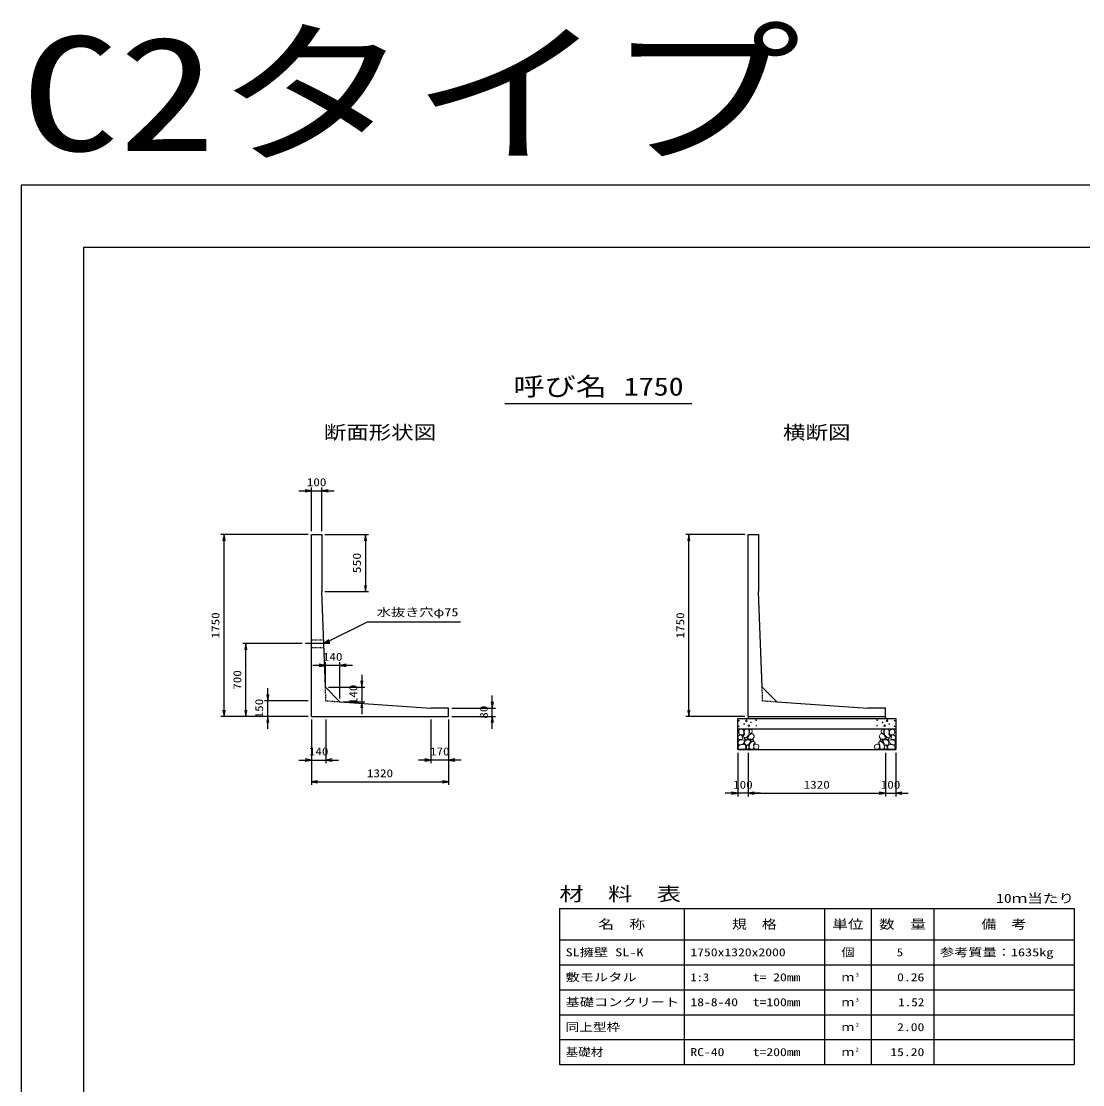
# Model space of a CAD drawing. Units: millimetres at full size. Extents: x 0 to 25230, y 0 to 19397.
# Drawn here: x 0 to 10208, y 9166 to 19397 of the extents above; entities that cross this region are included whole.
import ezdxf
from ezdxf.enums import TextEntityAlignment as Align

# ---------------------------------------------------------------- set-up
doc = ezdxf.new("R2010")
doc.units = ezdxf.units.MM
doc.linetypes.add('CHAIN', pattern=[18.5, 12, -1.5, 3.5, -1.5])
doc.linetypes.add('DASHED_SPACED', pattern=[12, 6, -6])
for name, color, linetype, lineweight in [('D-BMK', 2, 'CHAIN', 25), ('D-DCR-HCHn', 4, 'Continuous', 9), ('D-MTR-FRAM', 7, 'Continuous', 25), ('D-MTR-LINE', 7, 'Continuous', 25), ('D-STR-DIM', 7, 'Continuous', 25), ('D-STR-STRn', 1, 'Continuous', 25), ('D-STR-TXT', 7, 'Continuous', 25), ('D-TTL', 2, 'Continuous', 25), ('D-TTL-TXT', 7, 'Continuous', 25)]:
    doc.layers.add(name, color=color, linetype=linetype, lineweight=lineweight)
doc.layers.add('D-MTR', color=7, linetype='Continuous')
doc.layers.add('D-MTR-TXT', color=7, linetype='Continuous')
doc.styles.add('ＭＳ ゴシック', font='')
doc.styles.get('ＭＳ ゴシック').set_extended_font_data('MS Gothic')

# ---------------------------------------------------------------- blocks, each defined once
blk = doc.blocks.new('open_arrow')
at = {"color": 0, "linetype": 'Continuous', "lineweight": -2}
blk.add_lwpolyline([(7.5, 1.25), (0, 0), (7.5, -1.25)], dxfattribs=at)

msp = doc.modelspace()

# ---------------------------------------------------------------- linework, layer by layer
at = {"layer": 'D-BMK'}
msp.add_line((2969.048, 13410), (2730, 13410), dxfattribs=at)
at = {"layer": 'D-DCR-HCHn'}
for points in [[(6941.198, 12581.594), (6920.395, 12586.217), (6901.904, 12576.971), (6899.592, 12556.168), (6904.215, 12539.988), (6927.33, 12533.053), (6943.51, 12533.053), (6950.444, 12544.611), (6950.444, 12570.037)], [(6959.69, 12583.906), (6952.756, 12563.102), (6955.067, 12539.988), (6938.887, 12514.562), (6959.69, 12503.005), (6982.805, 12514.562), (6996.673, 12533.053), (7001.296, 12563.102), (6996.673, 12579.283), (6982.805, 12586.217)], [(7003.608, 12579.283), (7003.608, 12551.545), (7015.165, 12544.611), (7026.722, 12551.545), (7029.034, 12567.725), (7026.722, 12581.594), (7010.542, 12586.217)], [(8296.392, 12579.283), (8296.392, 12551.545), (8284.835, 12544.611), (8273.278, 12551.545), (8270.966, 12567.725), (8273.278, 12581.594), (8289.458, 12586.217)], [(8340.31, 12583.906), (8347.244, 12563.102), (8344.933, 12539.988), (8361.113, 12514.562), (8340.31, 12503.005), (8317.195, 12514.562), (8303.327, 12533.053), (8298.704, 12563.102), (8303.327, 12579.283), (8317.195, 12586.217)], [(8358.802, 12581.594), (8379.605, 12586.217), (8398.096, 12576.971), (8400.408, 12556.168), (8395.785, 12539.988), (8372.67, 12533.053), (8356.49, 12533.053), (8349.556, 12544.611), (8349.556, 12570.037)], [(6897.281, 12523.808), (6890.346, 12503.005), (6899.592, 12489.136), (6922.707, 12486.824), (6938.488, 12493.599), (6931.952, 12509.939), (6936.575, 12519.185), (6927.33, 12528.431), (6913.461, 12533.053)], [(6941.155, 12447.009), (6958.277, 12472.692), (6956.137, 12479.112), (6932.594, 12485.533), (6911.192, 12483.393), (6896.21, 12470.551), (6894.07, 12455.57), (6896.21, 12440.588), (6913.332, 12436.308)], [(6964.313, 12503.005), (6952.756, 12493.759), (6957.379, 12486.824), (6973.559, 12486.824), (6980.493, 12489.136), (6985.116, 12498.382), (6978.182, 12505.316)], [(7001.082, 12447.009), (7011.783, 12472.692), (7003.222, 12483.393), (6977.539, 12483.393), (6966.838, 12479.112), (6956.137, 12464.131), (6956.137, 12451.289), (6966.838, 12434.167), (6979.679, 12432.027)], [(6998.985, 12528.431), (6987.427, 12500.693), (6996.673, 12489.136), (7024.411, 12489.136), (7035.968, 12493.759), (7047.525, 12509.939), (7047.525, 12523.808), (7035.968, 12542.299), (7022.099, 12544.611)], [(7033.185, 12470.551), (7043.886, 12479.112), (7039.606, 12485.533), (7024.624, 12485.533), (7018.204, 12483.393), (7013.923, 12474.832), (7020.344, 12468.411)], [(8301.015, 12528.431), (8312.573, 12500.693), (8303.327, 12489.136), (8275.589, 12489.136), (8264.032, 12493.759), (8252.475, 12509.939), (8252.475, 12523.808), (8264.032, 12542.299), (8277.901, 12544.611)], [(8266.815, 12470.551), (8256.114, 12479.112), (8260.394, 12485.533), (8275.376, 12485.533), (8281.796, 12483.393), (8286.077, 12474.832), (8279.656, 12468.411)], [(8298.918, 12447.009), (8288.217, 12472.692), (8296.778, 12483.393), (8322.461, 12483.393), (8333.162, 12479.112), (8343.863, 12464.131), (8343.863, 12451.289), (8333.162, 12434.167), (8320.321, 12432.027)], [(8335.687, 12503.005), (8347.244, 12493.759), (8342.621, 12486.824), (8326.441, 12486.824), (8319.507, 12489.136), (8314.884, 12498.382), (8321.818, 12505.316)], [(8358.845, 12447.009), (8341.723, 12472.692), (8343.863, 12479.112), (8367.406, 12485.533), (8388.808, 12483.393), (8403.79, 12470.551), (8405.93, 12455.57), (8403.79, 12440.588), (8386.668, 12436.308)], [(8402.719, 12523.808), (8409.654, 12503.005), (8400.408, 12489.136), (8377.293, 12486.824), (8361.512, 12493.599), (8368.048, 12509.939), (8363.425, 12519.185), (8372.67, 12528.431), (8386.539, 12533.053)], [(6949.716, 12393.503), (6964.698, 12399.924), (6968.978, 12421.326), (6960.417, 12436.308), (6945.435, 12440.588), (6926.173, 12438.448), (6904.771, 12429.887), (6894.07, 12417.045), (6894.07, 12402.064), (6900.49, 12393.503), (6926.173, 12395.643)], [(6996.801, 12399.924), (6996.801, 12425.606), (6986.1, 12432.027), (6975.399, 12425.606), (6973.259, 12410.625), (6975.399, 12397.783), (6990.381, 12393.503)], [(7037.466, 12395.643), (7043.886, 12414.905), (7041.746, 12436.308), (7056.728, 12459.85), (7037.466, 12470.551), (7016.063, 12459.85), (7003.222, 12442.728), (6998.941, 12414.905), (7003.222, 12399.924), (7016.063, 12393.503)], [(7054.588, 12397.783), (7073.85, 12393.503), (7090.972, 12402.064), (7093.112, 12421.326), (7088.831, 12436.308), (7067.429, 12442.728), (7052.447, 12442.728), (7046.027, 12432.027), (7046.027, 12408.484)], [(8245.412, 12397.783), (8226.15, 12393.503), (8209.028, 12402.064), (8206.888, 12421.326), (8211.169, 12436.308), (8232.571, 12442.728), (8247.553, 12442.728), (8253.973, 12432.027), (8253.973, 12408.484)], [(8262.534, 12395.643), (8256.114, 12414.905), (8258.254, 12436.308), (8243.272, 12459.85), (8262.534, 12470.551), (8283.937, 12459.85), (8296.778, 12442.728), (8301.059, 12414.905), (8296.778, 12399.924), (8283.937, 12393.503)], [(8303.199, 12399.924), (8303.199, 12425.606), (8313.9, 12432.027), (8324.601, 12425.606), (8326.741, 12410.625), (8324.601, 12397.783), (8309.619, 12393.503)], [(8350.284, 12393.503), (8335.302, 12399.924), (8331.022, 12421.326), (8339.583, 12436.308), (8354.565, 12440.588), (8373.827, 12438.448), (8395.229, 12429.887), (8405.93, 12417.045), (8405.93, 12402.064), (8399.51, 12393.503), (8373.827, 12395.643)]]:
    msp.add_lwpolyline(points, close=True, dxfattribs=at)
for centre, radius in [((6900.727, 12667.43), 3), ((6901.869, 12613.919), 3), ((6952.292, 12635.761), 3), ((6973.336, 12667.43), 7.5), ((6996.664, 12619.97), 7.5), ((7017.708, 12651.639), 3), ((7068.131, 12673.481), 3), ((7069.273, 12619.97), 3), ((8230.727, 12619.97), 3), ((8231.869, 12673.481), 3), ((8282.292, 12651.639), 3), ((8303.336, 12619.97), 7.5), ((8326.664, 12667.43), 7.5), ((8347.708, 12635.761), 3), ((8398.131, 12613.919), 3), ((8399.273, 12667.43), 3)]:
    msp.add_circle(centre, radius, dxfattribs=at)
at = {"layer": 'D-MTR-FRAM'}
for p, q in [((5175, 10860), (10125, 10860)), ((5175, 10860), (5175, 9360)), ((10125, 10860), (10125, 9360)), ((5175, 9360), (10125, 9360))]:
    msp.add_line(p, q, dxfattribs=at)
at = {"layer": 'D-MTR-LINE'}
for p, q in [((6375, 10860), (6375, 9360)), ((7725, 10860), (7725, 9360)), ((8175, 10860), (8175, 9360)), ((8775, 10860), (8775, 9360)), ((5175, 10560), (10125, 10560)), ((5175, 10320), (10125, 10320)), ((5175, 10080), (10125, 10080)), ((5175, 9840), (10125, 9840)), ((5175, 9600), (10125, 9600))]:
    msp.add_line(p, q, dxfattribs=at)
at = {"layer": 'D-STR-DIM'}
for p, q in [((2670, 14880), (3010, 14880)), ((2790, 14490), (2790, 14910)), ((2890, 14490), (2890, 14910)), ((2760, 14460), (1920, 14460)), ((1950, 12710), (1950, 14460)), ((2920, 14460), (3340, 14460)), ((3310, 14460), (3310, 13910)), ((6960, 14460), (6390, 14460)), ((6420, 12710), (6420, 14460)), ((2920, 13910), (3340, 13910)), ((2700, 13410), (2130, 13410)), ((2160, 12710), (2160, 13410)), ((3185.023, 13200.642), (2805.023, 13200.642)), ((2925.023, 13020.642), (2925.023, 13230.642)), ((3065.023, 12880.642), (3065.023, 13230.642)), ((3275.023, 13110.642), (3275.023, 12730.642)), ((2370, 12590), (2370, 12980)), ((2955.023, 12990.642), (3305.023, 12990.642)), ((4530, 12590), (4530, 12910)), ((2760, 12860), (2340, 12860)), ((3095.023, 12850.642), (3305.023, 12850.642)), ((4140, 12790), (4560, 12790)), ((2760, 12710), (1920, 12710)), ((2760, 12710), (2130, 12710)), ((2760, 12710), (2340, 12710)), ((4140, 12710), (4560, 12710)), ((6960, 12710), (6390, 12710)), ((2790, 12680), (2790, 12260)), ((2790, 12680), (2790, 12050)), ((2930, 12680), (2930, 12260)), ((3940, 12680), (3940, 12260)), ((4110, 12680), (4110, 12050)), ((4110, 12680), (4110, 12260)), ((2670, 12290), (3050, 12290)), ((4230, 12290), (3820, 12290)), ((6890, 12360), (6890, 11940)), ((6990, 12360), (6990, 11940)), ((6990, 12360), (6990, 11940)), ((8310, 12360), (8310, 11940)), ((8310, 12360), (8310, 11940)), ((8410, 12360), (8410, 11940)), ((2790, 12080), (4110, 12080)), ((7110, 11970), (6770, 11970)), ((6990, 11970), (8310, 11970)), ((8190, 11970), (8530, 11970))]:
    msp.add_line(p, q, dxfattribs=at)
at = {"layer": 'D-STR-STRn'}
for p, q in [((2790, 12710), (2790, 14460)), ((2790, 14460), (2890, 14460)), ((2890, 14460), (2890, 13910)), ((6990, 12710), (6990, 14460)), ((6990, 14460), (7090, 14460)), ((7090, 14460), (7090, 13910)), ((2925.023, 12990.642), (2890, 13910)), ((7125.023, 12990.642), (7090, 13910)), ((3065.023, 12850.642), (2925.023, 12990.642)), ((7265.023, 12850.642), (7125.023, 12990.642)), ((3065.023, 12850.642), (3940, 12790)), ((4110, 12790), (3940, 12790)), ((4110, 12710), (4110, 12790)), ((7265.023, 12850.642), (8140, 12790)), ((8310, 12790), (8140, 12790)), ((8310, 12710), (8310, 12790)), ((2790, 12710), (4110, 12710)), ((6890, 12390), (6890, 12690)), ((6890, 12690), (8410, 12690)), ((6990, 12710), (8310, 12710)), ((6990, 12710), (6990, 12690)), ((8310, 12710), (8310, 12690)), ((8410, 12690), (8410, 12390)), ((6890, 12590), (8410, 12590)), ((6890, 12390), (8410, 12390))]:
    msp.add_line(p, q, dxfattribs=at)
at = {"layer": 'D-STR-STRn', "linetype": 'DASHED_SPACED'}
for p, q in [((2790, 13447.5), (2907.619, 13447.5)), ((2790, 13372.5), (2910.476, 13372.5))]:
    msp.add_line(p, q, dxfattribs=at)
at = {"layer": 'D-STR-STRn', "color": 2, "linetype": 'DASHED_SPACED'}
for p, q in [((2930, 12860), (2925.023, 12990.642)), ((7130, 12860), (7125.023, 12990.642)), ((2930, 12860), (3065.023, 12850.642)), ((7130, 12860), (7265.023, 12850.642))]:
    msp.add_line(p, q, dxfattribs=at)
at = {"layer": 'D-STR-TXT'}
msp.add_lwpolyline([(2909.048, 13410), (3329.048, 13620), (3389.048, 13620), (4223.337, 13620)], dxfattribs=at)
at = {"layer": 'D-TTL'}
for points in [[(0, 0), (25230, 0), (25230, 17820), (0, 17820)], [(600, 600), (24630, 600), (24630, 17220), (600, 17220)]]:
    msp.add_lwpolyline(points, close=True, dxfattribs=at)
at = {"layer": 'D-TTL-TXT'}
msp.add_line((4650, 15720), (6450, 15720), dxfattribs=at)

# ---------------------------------------------------------------- block references
at = {"layer": 'D-STR-DIM', "xscale": 8, "yscale": 8}
for p, rotation in [((2790, 14880), 180), ((1950, 14460), 270), ((3310, 14460), 270), ((6420, 14460), 270), ((3310, 13910), 90), ((2160, 13410), 270), ((2925.023, 13200.642), 180), ((3275.023, 12990.642), 90), ((2370, 12860), 90), ((3275.023, 12850.642), 270), ((4530, 12790), 90), ((1950, 12710), 90), ((2160, 12710), 90), ((2370, 12710), 270), ((4530, 12710), 270), ((6420, 12710), 90), ((2790, 12290), 180), ((3940, 12290), 180), ((4110, 12080), 180), ((6890, 11970), 180), ((8310, 11970), 180), ((8310, 11970), 180)]:
    msp.add_blockref('open_arrow', p, dxfattribs=dict(at, rotation=rotation))
for p in [(2890, 14880), (3065.023, 13200.642), (2930, 12290), (4110, 12290), (2790, 12080), (6990, 11970), (6990, 11970), (8410, 11970)]:
    msp.add_blockref('open_arrow', p, dxfattribs=at)
at = {"layer": 'D-STR-TXT', "xscale": 8, "yscale": 8, "rotation": 26.6}
msp.add_blockref('open_arrow', (2909.048, 13410), dxfattribs=at)

# ---------------------------------------------------------------- texts
at = {"layer": 'D-MTR', "style": 'ＭＳ ゴシック', "width": 1.3}
msp.add_text('材\u3000料\u3000表', height=132, dxfattribs=at).set_placement((5175, 10896), align=Align.BOTTOM_LEFT)
at = {"layer": 'D-MTR', "style": 'ＭＳ ゴシック', "width": 1.25}
msp.add_text('10ｍ当たり', height=87.98, dxfattribs=at).set_placement((10125, 10889), align=Align.BOTTOM_RIGHT)
at = {"layer": 'D-MTR-TXT', "style": 'ＭＳ ゴシック'}
for s, height, width, p in [('名\u3000称', 87.98, 1.25, (5775, 10710)), ('規\u3000格', 87.98, 1.2, (7050, 10710)), ('単位', 87.98, 1.25, (7950, 10710)), ('数\u3000量', 87.98, 1.25, (8475, 10710)), ('備\u3000考', 87.98, 1.2, (9450, 10710)), ('個', 76.98, 1.2, (7950, 10440)), ('ｍ', 76.98, 1.15, (7950, 10200)), ('ｍ', 76.98, 1.15, (7950, 9960)), ('ｍ', 76.98, 1.15, (7950, 9720)), ('ｍ', 76.98, 1.15, (7950, 9480))]:
    msp.add_text(s, height=height, dxfattribs=dict(at, width=width)).set_placement(p, align=Align.MIDDLE_CENTER)
for s, width, p in [('SL擁壁 SL-K', 1.3, (5235, 10440)), ('1750x1320x2000', 1.25, (6435, 10440)), ('参考質量：1635kg', 1.3, (8835, 10440)), ('敷モルタル', 1.3, (5235, 10200)), ('1:3', 1.15, (6435, 10200)), ('t= 20mm', 1.25, (7035, 10200)), ('基礎コンクリート', 1.3, (5235, 9960)), ('18-8-40', 1.25, (6435, 9960)), ('t=100mm', 1.25, (7035, 9960)), ('同上型枠', 1.25, (5235, 9720)), ('基礎材', 1.15, (5235, 9480)), ('RC-40', 1.25, (6435, 9480)), ('t=200mm', 1.25, (7035, 9480))]:
    msp.add_text(s, height=76.98, dxfattribs=dict(at, width=width)).set_placement(p, align=Align.MIDDLE_LEFT)
for s, width, p in [('5', 1.15, (8480.33, 10440)), ('0.26', 1.25, (8685, 10200)), ('1.52', 1.2, (8685, 9960)), ('2.00', 1.25, (8685, 9720)), ('15.20', 1.25, (8685, 9480))]:
    msp.add_text(s, height=76.98, dxfattribs=dict(at, width=width)).set_placement(p, align=Align.MIDDLE_RIGHT)
at = {"layer": 'D-MTR-TXT', "style": 'ＭＳ ゴシック', "width": 1.15}
for s, p in [('3', (8025, 10193)), ('3', (8025, 9953)), ('2', (8025, 9713)), ('2', (8025, 9473))]:
    msp.add_text(s, height=38.49, dxfattribs=at).set_placement(p, align=Align.BOTTOM_LEFT)
at = {"layer": 'D-STR-DIM', "style": 'ＭＳ ゴシック', "width": 1.2}
for s, p in [('100', (2840, 14962.5)), ('140', (2995.023, 13283.142)), ('140', (2860, 12372.5)), ('170', (4025, 12372.5)), ('1320', (3450, 12162.5)), ('100', (6940, 12052.5)), ('1320', (7650, 12052.5)), ('100', (8360, 12052.5))]:
    msp.add_text(s, height=76.98, dxfattribs=at).set_placement(p, align=Align.MIDDLE_CENTER)
at = {"layer": 'D-STR-DIM', "style": 'ＭＳ ゴシック'}
for s, width, p in [('550', 1.25, (3227.5, 14185)), ('1750', 1.2, (1867.5, 13585)), ('1750', 1.2, (6337.5, 13585)), ('700', 1.2, (2077.5, 13060)), ('140', 1.2, (3192.523, 12920.642)), ('150', 1.2, (2287.5, 12785)), ('80', 1.2, (4447.5, 12750))]:
    msp.add_text(s, height=76.98, rotation=90, dxfattribs=dict(at, width=width)).set_placement(p, align=Align.MIDDLE_CENTER)
at = {"layer": 'D-STR-TXT', "style": 'ＭＳ ゴシック', "width": 1.3}
msp.add_text('水抜き穴φ75', height=76.98, dxfattribs=at).set_placement((3419.048, 13650), align=Align.BOTTOM_LEFT)
at = {"layer": 'D-TTL-TXT', "style": 'ＭＳ ゴシック', "width": 1.25}
msp.add_text('C2タイプ', height=1100, dxfattribs=at).set_placement((0, 17820), align=Align.BOTTOM_LEFT)
at = {"layer": 'D-TTL-TXT', "style": 'ＭＳ ゴシック'}
for s, height, width, p in [('呼び名', 176, 1.25, (5182.5, 15742.5)), ('1750', 176, 1.2, (6082.5, 15742.5)), ('断面形状図', 132, 1.2, (3450, 15336)), ('横断図', 132, 1.2, (7650, 15336))]:
    msp.add_text(s, height=height, dxfattribs=dict(at, width=width)).set_placement(p, align=Align.BOTTOM_CENTER)

doc.saveas('drawing.dxf')
